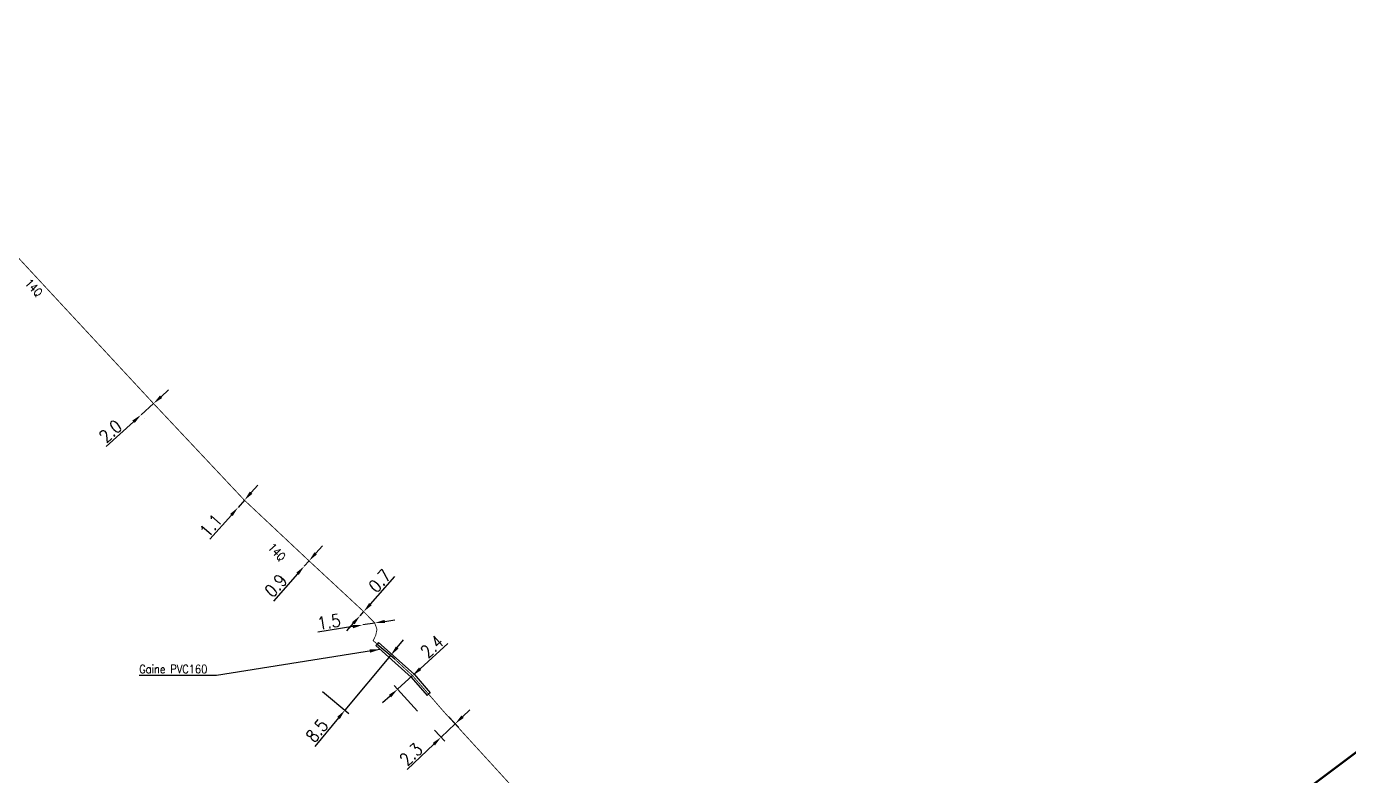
# Model space of a CAD drawing. Header units: millimetres. Extents: x 156000 to 156971, y 123070 to 123996.
# Drawn here: x 156354.1 to 156510.6, y 123577.7 to 123666.4 of the extents above; entities that cross this region are included whole.
import ezdxf

# ---------------------------------------------------------------- set-up
doc = ezdxf.new("R2010")
doc.units = ezdxf.units.MM
doc.header["$PDMODE"] = 34
doc.linetypes.add('S_ST', pattern=[14, 8, -1.5, 0, -1.5, 0, -1.5, 0, -1.5])
doc.layers.get('Defpoints').update_dxf_attribs({"linetype": 'CONTINUOUS'})
doc.layers.add('S_100', color=5, linetype='CONTINUOUS')
doc.layers.add('S_400', color=7, linetype='CONTINUOUS')
doc.styles.get("Standard").update_dxf_attribs({"font": 'romans.shx', "width": 0.85})
doc.dimstyles.get("Standard").update_dxf_attribs({"dimtxt": 1.5, "dimasz": 1.2, "dimexe": 0.625, "dimexo": 0.625, "dimgap": 0.25, "dimtad": 1, "dimdec": 1, "dimzin": 0, "dimdsep": 46, "dimtxsty": 'Standard', "dimcen": -0.5, "dimadec": 0, "dimazin": 0, "dimtfac": 1, "dimtdec": 1, "dimtmove": 0, "dimatfit": 3, "dimfxl": 0, "dimtolj": 1, "dimtzin": 0, "dimarcsym": 0})

# ---------------------------------------------------------------- blocks, each defined once
blk = doc.blocks.new('*D240')
at = {"layer": 'Defpoints', "color": 0, "linetype": 'Continuous', "transparency": 16777216}
for p in [(156369.17, 123621.71), (156367.69, 123620.37), (156367.69, 123620.37)]:
    blk.add_point(p, dxfattribs=at)
at = {"layer": 'S_100', "color": 0, "linetype": 'Continuous', "lineweight": -2, "transparency": 16777216}
for p, q in [((156370.06, 123622.52), (156370.95, 123623.33)), ((156369.17, 123621.71), (156367.69, 123620.37)), ((156368.11, 123619.9), (156368.11, 123619.9)), ((156369.59, 123621.25), (156369.59, 123621.25)), ((156366.81, 123619.56), (156363.57, 123616.62))]:
    blk.add_line(p, q, dxfattribs=at)
at = {"layer": 'S_100', "color": 0, "linetype": 'Continuous', "transparency": 16777216}
for points in [[(156369.93, 123622.67), (156370.2, 123622.37), (156369.17, 123621.71)], [(156366.67, 123619.71), (156366.94, 123619.41), (156367.69, 123620.37)]]:
    blk.add_solid(points, dxfattribs=at)
at = {"layer": 'S_100', "color": 0, "linetype": 'Continuous', "transparency": 16777216, "insert": (156364.07, 123618.42), "char_height": 1.5, "attachment_point": 5, "rotation": 42.2841}
blk.add_mtext('\\A1;2.0', dxfattribs=at)
blk = doc.blocks.new('*D241')
at = {"layer": 'Defpoints', "color": 0, "linetype": 'Continuous', "transparency": 16777216}
for p in [(156379.17, 123609.4), (156379.17, 123609.4), (156379.93, 123610.26)]:
    blk.add_point(p, dxfattribs=at)
at = {"layer": 'S_100', "color": 0, "linetype": 'Continuous', "lineweight": -2, "transparency": 16777216}
for p, q in [((156380.72, 123611.16), (156381.52, 123612.06)), ((156379.93, 123610.26), (156379.17, 123609.4)), ((156378.38, 123608.5), (156375.85, 123605.64))]:
    blk.add_line(p, q, dxfattribs=at)
at = {"layer": 'S_100', "color": 0, "linetype": 'Continuous', "transparency": 16777216}
for points in [[(156380.57, 123611.29), (156380.87, 123611.02), (156379.93, 123610.26)], [(156378.23, 123608.63), (156378.53, 123608.37), (156379.17, 123609.4)]]:
    blk.add_solid(points, dxfattribs=at)
at = {"layer": 'S_100', "color": 0, "linetype": 'Continuous', "transparency": 16777216, "insert": (156375.97, 123607.28), "char_height": 1.5, "attachment_point": 5, "rotation": 48.547}
blk.add_mtext('\\A1;1.1', dxfattribs=at)
blk = doc.blocks.new('*D242')
at = {"layer": 'Defpoints', "color": 0, "linetype": 'Continuous', "transparency": 16777216}
for p in [(156387.58, 123603.08), (156387.01, 123602.45), (156387.01, 123602.45)]:
    blk.add_point(p, dxfattribs=at)
at = {"layer": 'S_100', "color": 0, "linetype": 'Continuous', "lineweight": -2, "transparency": 16777216}
for p, q in [((156388.37, 123603.98), (156389.17, 123604.88)), ((156387.58, 123603.08), (156387.01, 123602.45)), ((156386.22, 123601.55), (156383.36, 123598.32))]:
    blk.add_line(p, q, dxfattribs=at)
at = {"layer": 'S_100', "color": 0, "linetype": 'Continuous', "transparency": 16777216}
for points in [[(156388.22, 123604.11), (156388.52, 123603.85), (156387.58, 123603.08)], [(156386.07, 123601.68), (156386.37, 123601.42), (156387.01, 123602.45)]]:
    blk.add_solid(points, dxfattribs=at)
at = {"layer": 'S_100', "color": 0, "linetype": 'Continuous', "transparency": 16777216, "insert": (156383.64, 123600.15), "char_height": 1.5, "attachment_point": 5, "rotation": 48.4096}
blk.add_mtext('\\A1;0.9', dxfattribs=at)
blk = doc.blocks.new('*D243')
at = {"layer": 'Defpoints', "color": 0, "linetype": 'Continuous', "transparency": 16777216}
for p in [(156393.62, 123596.58), (156393.62, 123596.58), (156394.05, 123597.07)]:
    blk.add_point(p, dxfattribs=at)
at = {"layer": 'S_100', "color": 0, "linetype": 'Continuous', "lineweight": -2, "transparency": 16777216}
for p, q in [((156394.85, 123597.96), (156397.75, 123601.23)), ((156393.62, 123596.58), (156394.05, 123597.07)), ((156392.82, 123595.69), (156392.02, 123594.79))]:
    blk.add_line(p, q, dxfattribs=at)
at = {"layer": 'S_100', "color": 0, "linetype": 'Continuous', "transparency": 16777216}
for points in [[(156394.7, 123598.1), (156395, 123597.83), (156394.05, 123597.07)], [(156392.67, 123595.82), (156392.97, 123595.55), (156393.62, 123596.58)]]:
    blk.add_solid(points, dxfattribs=at)
at = {"layer": 'S_100', "color": 0, "linetype": 'Continuous', "transparency": 16777216, "insert": (156395.95, 123600.71), "char_height": 1.5, "attachment_point": 5, "rotation": 48.3163}
blk.add_mtext('\\A1;0.7', dxfattribs=at)
blk = doc.blocks.new('*D244')
at = {"layer": 'Defpoints', "color": 0, "linetype": 'Continuous', "transparency": 16777216}
for p in [(156393.93, 123595.49), (156393.93, 123595.49), (156395.36, 123595.72)]:
    blk.add_point(p, dxfattribs=at)
at = {"layer": 'S_100', "color": 0, "linetype": 'Continuous', "lineweight": -2, "transparency": 16777216}
for p, q in [((156392.75, 123595.3), (156388.61, 123594.64)), ((156395.36, 123595.72), (156393.93, 123595.49)), ((156396.55, 123595.91), (156397.73, 123596.09))]:
    blk.add_line(p, q, dxfattribs=at)
at = {"layer": 'S_100', "color": 0, "linetype": 'Continuous', "transparency": 16777216}
for points in [[(156392.71, 123595.5), (156392.78, 123595.1), (156393.93, 123595.49)], [(156396.52, 123596.1), (156396.58, 123595.71), (156395.36, 123595.72)]]:
    blk.add_solid(points, dxfattribs=at)
at = {"layer": 'S_100', "color": 0, "linetype": 'Continuous', "transparency": 16777216, "insert": (156389.93, 123595.87), "char_height": 1.5, "attachment_point": 5, "rotation": 9.0378}
blk.add_mtext('\\A1;1.5', dxfattribs=at)
blk = doc.blocks.new('*D245')
at = {"layer": 'Defpoints', "color": 0, "linetype": 'Continuous', "transparency": 16777216}
for p in [(156395.17, 123593.63), (156388.7, 123588.02), (156391.83, 123585.4)]:
    blk.add_point(p, dxfattribs=at)
at = {"layer": 'S_100', "color": 0, "linetype": 'Continuous', "lineweight": -2, "transparency": 16777216}
for p, q in [((156395.65, 123593.23), (156397.72, 123591.49)), ((156398.01, 123592.82), (156398.78, 123593.74)), ((156397.24, 123591.89), (156391.83, 123585.4)), ((156389.18, 123587.62), (156392.31, 123585)), ((156391.06, 123584.48), (156388.27, 123581.12))]:
    blk.add_line(p, q, dxfattribs=at)
at = {"layer": 'S_100', "color": 0, "linetype": 'Continuous', "transparency": 16777216}
for points in [[(156397.86, 123592.94), (156398.17, 123592.69), (156397.24, 123591.89)], [(156390.91, 123584.61), (156391.22, 123584.35), (156391.83, 123585.4)]]:
    blk.add_solid(points, dxfattribs=at)
at = {"layer": 'S_100', "color": 0, "linetype": 'Continuous', "transparency": 16777216, "insert": (156388.51, 123582.98), "char_height": 1.5, "attachment_point": 5, "rotation": 50.1874}
blk.add_mtext('\\A1;8.5', dxfattribs=at)
blk = doc.blocks.new('*D246')
at = {"layer": 'Defpoints', "color": 0, "linetype": 'Continuous', "transparency": 16777216}
for p in [(156399.83, 123589.49), (156398.06, 123587.88), (156400.83, 123584.83)]:
    blk.add_point(p, dxfattribs=at)
at = {"layer": 'S_100', "color": 0, "linetype": 'Continuous', "lineweight": -2, "transparency": 16777216}
for p, q in [((156400.72, 123590.3), (156404, 123593.28)), ((156398.06, 123587.88), (156399.83, 123589.49)), ((156397.17, 123587.07), (156396.28, 123586.26)), ((156400.41, 123585.29), (156397.64, 123588.34))]:
    blk.add_line(p, q, dxfattribs=at)
at = {"layer": 'S_100', "color": 0, "linetype": 'Continuous', "transparency": 16777216}
for points in [[(156400.59, 123590.45), (156400.86, 123590.15), (156399.83, 123589.49)], [(156397.03, 123587.22), (156397.3, 123586.92), (156398.06, 123587.88)]]:
    blk.add_solid(points, dxfattribs=at)
at = {"layer": 'S_100', "color": 0, "linetype": 'Continuous', "transparency": 16777216, "insert": (156402.13, 123592.93), "char_height": 1.5, "attachment_point": 5, "rotation": 42.2734}
blk.add_mtext('\\A1;2.4', dxfattribs=at)
blk = doc.blocks.new('*D247')
at = {"layer": 'Defpoints', "color": 0, "linetype": 'Continuous', "transparency": 16777216}
for p in [(156403.65, 123585.09), (156401.99, 123583.5), (156403.22, 123582.21)]:
    blk.add_point(p, dxfattribs=at)
at = {"layer": 'S_100', "color": 0, "linetype": 'Continuous', "lineweight": -2, "transparency": 16777216}
for p, q in [((156405.75, 123584.63), (156406.62, 123585.45)), ((156404.08, 123584.64), (156405.32, 123583.34)), ((156402.42, 123583.05), (156403.66, 123581.75)), ((156404.89, 123583.8), (156403.22, 123582.21)), ((156402.36, 123581.38), (156399.2, 123578.36))]:
    blk.add_line(p, q, dxfattribs=at)
at = {"layer": 'S_100', "color": 0, "linetype": 'Continuous', "transparency": 16777216}
for points in [[(156405.61, 123584.77), (156405.89, 123584.48), (156404.89, 123583.8)], [(156402.22, 123581.52), (156402.49, 123581.23), (156403.22, 123582.21)]]:
    blk.add_solid(points, dxfattribs=at)
at = {"layer": 'S_100', "color": 0, "linetype": 'Continuous', "transparency": 16777216, "insert": (156399.65, 123580.17), "char_height": 1.5, "attachment_point": 5, "rotation": 43.7133}
blk.add_mtext('\\A1;2.3', dxfattribs=at)

msp = doc.modelspace()

# ---------------------------------------------------------------- linework, layer by layer
at = {"layer": 'S_100', "linetype": 'S_ST', "flags": 128}
msp.add_lwpolyline([(156465.49, 123529.65, 0.25, 0.25, 0), (156465.43, 123529.74, 0.25, 0.25, 0), (156465.61, 123531.67, 0.25, 0.25, 0), (156466.08, 123536.49, 0.25, 0.25, 0), (156466.08, 123536.49, 0.25, 0.25, 0), (156466.69, 123537.03, 0.25, 0.25, 0), (156469.97, 123540, 0.25, 0.25, 0), (156465.74, 123545.46, 0.25, 0.25, 0), (156475.42, 123552.96, 0.25, 0.25, 0), (156491.63, 123565.32, 0.25, 0.25, 0), (156502.04, 123573.29, 0.25, 0.25, 0), (156517.18, 123584.64, 0.25, 0.25, 0), (156528.55, 123593.09, 0.25, 0.25, 0), (156542.25, 123603.22, 0.25, 0.25, 0), (156555.36, 123612.9, 0.25, 0.25, 0), (156566.27, 123621.06, 0.25, 0.25, 0), (156587.48, 123636.74, 0.25, 0.25, 0), (156596.03, 123643.06, 0.25, 0.25, 0), (156589.25, 123649.98, 0.25, 0.25, 0), (156585.96, 123652.44, 0.25, 0.25, 0), (156582.48, 123655.04, 0.25, 0.25, 0), (156578.88, 123658.15, 0.25, 0.25, 0), (156575.77, 123661.04, 0.25, 0.25, 0), (156572.63, 123663.82, 0.25, 0.25, 0), (156569.74, 123665.69, 0.25, 0.25, 0), (156568.86, 123666.24, 0, 0, 0)], format="xyseb", dxfattribs=at)
at = {"layer": 'S_100', "linetype": 'S_ST', "ltscale": 0.5, "const_width": 0.1, "flags": 128}
msp.add_lwpolyline([(156236.19, 123610.91), (156237.42, 123611.97), (156238.87, 123610.18), (156244.76, 123602.92), (156248.04, 123598.87), (156253.63, 123603.55), (156255.58, 123601.22), (156256.35, 123600.42), (156256.97, 123600.36), (156257.63, 123600.4), (156258.63, 123600.68), (156259.46, 123601.44), (156260.13, 123601.94), (156260.39, 123602.01), (156260.74, 123601.99), (156261.09, 123601.92), (156261.43, 123601.81), (156262.15, 123601.67), (156262.67, 123601.7), (156263.58, 123601.96), (156268.72, 123605.8), (156272.14, 123610.23), (156279.54, 123616.16), (156290.07, 123625.18), (156318.21, 123649.11), (156324.99, 123654.89), (156329.29, 123658.56), (156333.86, 123653.38), (156336.22, 123654.24), (156340.1, 123653.19), (156345.38, 123647.39), (156352.26, 123639.94), (156352.26, 123639.94), (156369.17, 123621.71), (156379.93, 123610.26), (156387.58, 123603.08), (156394.05, 123597.07), (156395.36, 123595.72), (156395.62, 123594.96), (156395.47, 123594.25), (156395.17, 123593.63), (156397.24, 123591.89), (156399.83, 123589.49), (156403.65, 123585.09), (156416.08, 123571.49), (156429.12, 123557.02), (156437.86, 123547.28), (156441.61, 123543.52), (156445.57, 123539.42), (156451.06, 123533.5), (156452.71, 123531.09), (156456.71, 123526.27), (156462.36, 123520.49), (156469.85, 123512.62), (156477.78, 123504.11), (156478.71, 123502.96), (156486.5, 123509.37)], dxfattribs=at)
at = {"layer": 'S_400', "color": 7, "linetype": 'CONTINUOUS', "ltscale": 0.5}
for p, q in [((156395.48, 123593.04), (156395.65, 123593.23)), ((156395.81, 123593.41), (156395.65, 123593.23)), ((156395.81, 123593.41), (156400.01, 123589.67)), ((156395.48, 123593.04), (156399.65, 123589.32)), ((156399.65, 123589.32), (156401.55, 123587.13)), ((156400.01, 123589.67), (156401.93, 123587.45)), ((156401.55, 123587.13), (156401.74, 123587.29)), ((156401.93, 123587.45), (156401.74, 123587.29))]:
    msp.add_line(p, q, dxfattribs=at)

# ---------------------------------------------------------------- texts
at = {"layer": 'S_100', "linetype": 'Continuous', "width": 0.85}
for p in [(156353.86, 123635.91), (156382.64, 123604.61)]:
    msp.add_text('14Q', height=1, rotation=312.8562, dxfattribs=at).set_placement(p)
at = {"layer": 'S_400', "linetype": 'Continuous', "insert": (156367.48, 123589.77), "char_height": 1, "attachment_point": 7}
msp.add_mtext('\\A1;Gaine PVC160', dxfattribs=at)

# ---------------------------------------------------------------- dimensions: what is measured, and where the dimension line sits
at = {"layer": 'S_100', "linetype": 'Continuous'}
for base, p1, p2, angle, override, picture, middle in [((156367.69, 123620.37), (156369.17, 123621.71), (156367.69, 123620.37), 42.2841, {"dimscale": 1, "dimlfac": 1, "dimlunit": 2, "dimatfit": 0}, '*D240', (156364.75, 123617.68)), ((156379.17, 123609.4), (156379.93, 123610.26), (156379.17, 123609.4), 48.547, {"dimscale": 1, "dimlfac": 1, "dimlunit": 2, "dimatfit": 0}, '*D241', (156376.72, 123606.62)), ((156387.0137, 123602.4459), (156387.5779, 123603.0816), (156387.0137, 123602.4459), 48.4096, {"dimscale": 1, "dimlfac": 1, "dimlunit": 2, "dimatfit": 0}, '*D242', (156384.3881, 123599.4876)), ((156393.6166, 123596.5827), (156394.0489, 123597.0681), (156393.6166, 123596.5827), 48.3163, {"dimatfit": 0}, '*D243', (156396.6994, 123600.0448)), ((156393.9302, 123595.4893), (156395.3622, 123595.717), (156393.9302, 123595.4893), 9.0378, {"dimscale": 1, "dimlfac": 1, "dimlunit": 2, "dimatfit": 0}, '*D244', (156390.0839, 123594.8775)), ((156391.83, 123585.4), (156395.17, 123593.63), (156388.7, 123588.02), 50.1874, {"dimatfit": 0}, '*D245', (156389.28, 123582.34)), ((156398.06, 123587.88), (156399.83, 123589.49), (156400.83, 123584.83), 42.2734, {"dimatfit": 0}, '*D246', (156402.8, 123592.19)), ((156403.22, 123582.21), (156403.65, 123585.09), (156401.99, 123583.5), 43.7133, {"dimatfit": 0}, '*D247', (156400.34, 123579.45))]:
    dim = msp.add_linear_dim(base=base, p1=p1, p2=p2, angle=angle, dimstyle='Standard', override=override, dxfattribs=at)
    dim.commit()
    dim.dimension.update_dxf_attribs({"geometry": picture, "text_midpoint": middle, "dimtype": 160})

# ---------------------------------------------------------------- leaders
at = {"layer": 'S_400', "linetype": 'Continuous', "annotation_type": 0, "has_hookline": 1, "hookline_direction": 1, "text_width": 8.9}
msp.add_leader([(156395.97, 123592.6), (156376.63, 123589.52)], dimstyle='Standard', dxfattribs=at)

doc.saveas('drawing.dxf')
